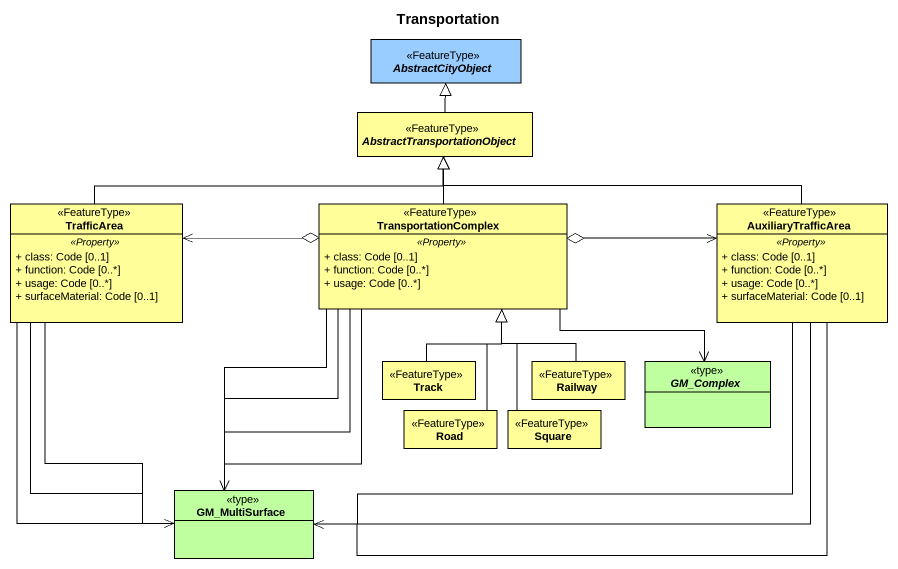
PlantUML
@startuml
title Transportation
hide circle
hide empty members
skinparam classAttributeIconSize 0
abstract class AbstractCityObject <<FeatureType>> #99CCFF
abstract class AbstractTransportationObject <<FeatureType>> #FFFE99
class TrafficArea <<FeatureType>> #FFFE99 {
  .. <<Property>> ..
  + class: Code [0..1]
  + function: Code [0..*]
  + usage: Code [0..*]
  + surfaceMaterial: Code [0..1]
}
class TransportationComplex <<FeatureType>> #FFFE99 {
  .. <<Property>> ..
  + class: Code [0..1]
  + function: Code [0..*]
  + usage: Code [0..*]
}
class AuxiliaryTrafficArea <<FeatureType>> #FFFE99 {
  .. <<Property>> ..
  + class: Code [0..1]
  + function: Code [0..*]
  + usage: Code [0..*]
  + surfaceMaterial: Code [0..1]
}
class Track <<FeatureType>> #FFFE99
class Railway <<FeatureType>> #FFFE99
abstract class GM_Complex <<type>> #C0FFA0
class Road <<FeatureType>> #FFFE99
class Square <<FeatureType>> #FFFE99
class GM_MultiSurface <<type>> #C0FFA0
AbstractTransportationObject -up-|> AbstractCityObject
TrafficArea -right-|> AbstractTransportationObject
TrafficArea <-right-o TransportationComplex
TrafficArea --> GM_MultiSurface
TrafficArea --> GM_MultiSurface
TrafficArea --> GM_MultiSurface
TransportationComplex -up-|> AbstractTransportationObject
TransportationComplex -right-> GM_Complex
TransportationComplex --> GM_MultiSurface
TransportationComplex --> GM_MultiSurface
TransportationComplex --> GM_MultiSurface
TransportationComplex --> GM_MultiSurface
AuxiliaryTrafficArea -left-|> AbstractTransportationObject
AuxiliaryTrafficArea <-left-o TransportationComplex
AuxiliaryTrafficArea -left-> GM_MultiSurface
AuxiliaryTrafficArea -left-> GM_MultiSurface
AuxiliaryTrafficArea -left-> GM_MultiSurface
Track -up-|> TransportationComplex
Railway -up-|> TransportationComplex
Road -up-|> TransportationComplex
Square -up-|> TransportationComplex
@enduml
